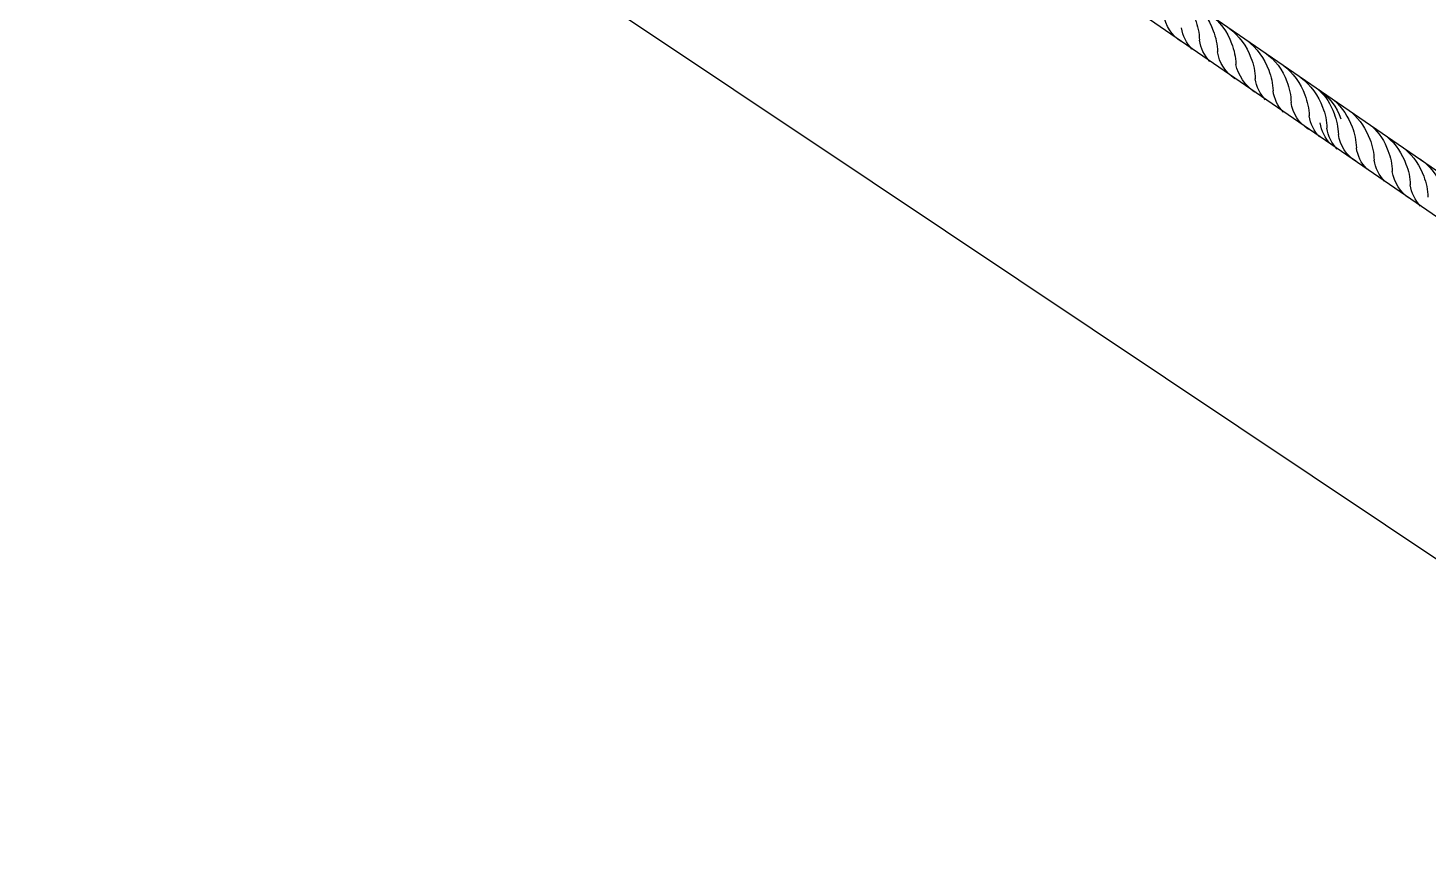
# Model space of a CAD drawing. Header units: millimetres. Extents: x 4236 to 4463, y 1839 to 1973.
# Drawn here: x 4352.937 to 4356.053, y 1885.107 to 1886.959 of the extents above; entities that cross this region are included whole.
import ezdxf

# ---------------------------------------------------------------- set-up
doc = ezdxf.new("R2010")
doc.units = ezdxf.units.MM
for name, color, linetype in [('C01', 1, 'Continuous'), ('C02', 42, 'Continuous'), ('C03', 7, 'Continuous')]:
    doc.layers.add(name, color=color, linetype=linetype)

msp = doc.modelspace()

# ---------------------------------------------------------------- linework, layer by layer
at = {"layer": 'C01', "extrusion": (0, 0, -1)}
for centre, major_axis, ratio, start_param, end_param in [((4355.5508, 1887.0024), (-0.0564, 0.0662), 1, 4.421122, 5.267557), ((4355.4552, 1886.9126), (-0.0821, 0.0964), 1, 1.299531, 1.950007), ((4355.496, 1886.8845), (-0.0821, 0.0964), 1, 1.299531, 1.950007), ((4355.5908, 1886.9725), (-0.0564, 0.0662), 1, 4.65682, 5.267557), ((4355.4103, 1886.929), (0.102, 0.087), 1, 0.325539, 0.682194), ((4355.5212, 1886.8429), (-0.0951, 0.1116), 1, 1.362009, 1.927616), ((4355.6304, 1886.9452), (-0.0564, 0.0662), 1, 4.65682, 5.267557), ((4355.4506, 1886.9034), (-0.087, 0.102), 1, 1.896336, 2.25299), ((4355.4914, 1886.8753), (-0.087, 0.102), 1, 1.896336, 2.25299), ((4355.5608, 1886.8156), (0.1116, 0.0951), 1, -0.208787, 0.35682), ((4355.6707, 1886.9196), (0.0662, 0.0564), 1, 2.850325, 3.69676), ((4355.619, 1886.7996), (-0.0821, 0.0964), 1, 1.299531, 1.950007), ((4355.7145, 1886.8894), (-0.0676, 0.0676), 0.90598, 4.520165, 5.329192), ((4355.5346, 1886.8433), (-0.087, 0.102), 1, 1.896336, 2.25299), ((4355.5741, 1886.816), (-0.087, 0.102), 1, 1.896336, 2.25299), ((4355.6411, 1886.7602), (-0.0951, 0.1116), 1, 1.362009, 1.927616), ((4355.7546, 1886.8595), (0.0662, 0.0564), 1, 3.086024, 3.69676), ((4355.6144, 1886.7904), (0.102, 0.087), 1, 0.325539, 0.682194), ((4355.6807, 1886.7329), (-0.0951, 0.1116), 1, 1.362009, 1.927616), ((4355.7941, 1886.8322), (0.0662, 0.0564), 1, 3.086024, 3.69676), ((4355.6545, 1886.7606), (-0.087, 0.102), 1, 1.896336, 2.25299), ((4355.7241, 1886.7285), (0.0964, 0.0821), 1, -0.130172, 0.379211), ((4355.7389, 1886.7168), (-0.0821, 0.0964), 1, 1.299531, 1.950007), ((4355.8344, 1886.8066), (-0.0564, 0.0662), 1, 4.421122, 5.267557), ((4355.694, 1886.7333), (0.102, 0.087), 1, 0.325539, 0.682194), ((4355.7195, 1886.7194), (0.102, 0.087), 1, 0.325539, 0.682194), ((4355.7462, 1886.6891), (-0.0951, 0.1116), 1, 1.440113, 1.927616), ((4355.7858, 1886.6618), (0.1116, 0.0951), 1, -0.135087, 0.35682), ((4355.8745, 1886.7768), (-0.0564, 0.0662), 1, 4.65682, 5.267557), ((4355.8993, 1886.7612), (0.0662, 0.0564), 1, 3.086024, 3.69676), ((4355.7596, 1886.6895), (-0.087, 0.102), 1, 1.896336, 2.25299), ((4355.844, 1886.6458), (-0.0821, 0.0964), 1, 1.427533, 1.950007), ((4355.914, 1886.7495), (-0.0564, 0.0662), 1, 4.65682, 5.267557), ((4355.9396, 1886.7356), (-0.0564, 0.0662), 1, 4.421122, 5.267557), ((4355.7991, 1886.6622), (0.102, 0.087), 1, 0.325539, 0.682194), ((4355.8661, 1886.6064), (0.1116, 0.0951), 1, -0.14195, 0.35682), ((4355.9796, 1886.7057), (0.0662, 0.0564), 1, 3.086024, 3.69676), ((4355.8394, 1886.6366), (0.102, 0.087), 1, 0.325539, 0.682194), ((4355.9057, 1886.5791), (0.1116, 0.0951), 1, -0.146778, 0.35682), ((4356.0192, 1886.6784), (0.0662, 0.0564), 1, 3.086024, 3.69676), ((4355.8795, 1886.6068), (-0.087, 0.102), 1, 1.896336, 2.25299), ((4355.9639, 1886.5631), (0.0964, 0.0821), 1, -0.271265, 0.379211), ((4356.0595, 1886.6529), (-0.0564, 0.0662), 1, 4.421122, 5.267557), ((4355.919, 1886.5795), (0.102, 0.087), 1, 0.325539, 0.682194), ((4356.0995, 1886.623), (0.0662, 0.0564), 1, 3.086024, 3.69676)]:
    msp.add_ellipse(centre, major_axis=major_axis, ratio=ratio, start_param=start_param, end_param=end_param, dxfattribs=at)
at = {"layer": 'C02'}
for p, q in [((4357.2727, 1885.8152), (4354.7821, 1887.5288)), ((4357.2917, 1885.6984), (4354.965, 1887.301))]:
    msp.add_line(p, q, dxfattribs=at)
at = {"layer": 'C03'}
for p, q in [((4354.8162, 1886.616), (4351.5897, 1888.7733)), ((4361.9831, 1881.824), (4354.8162, 1886.616))]:
    msp.add_line(p, q, dxfattribs=at)

doc.saveas('drawing.dxf')
